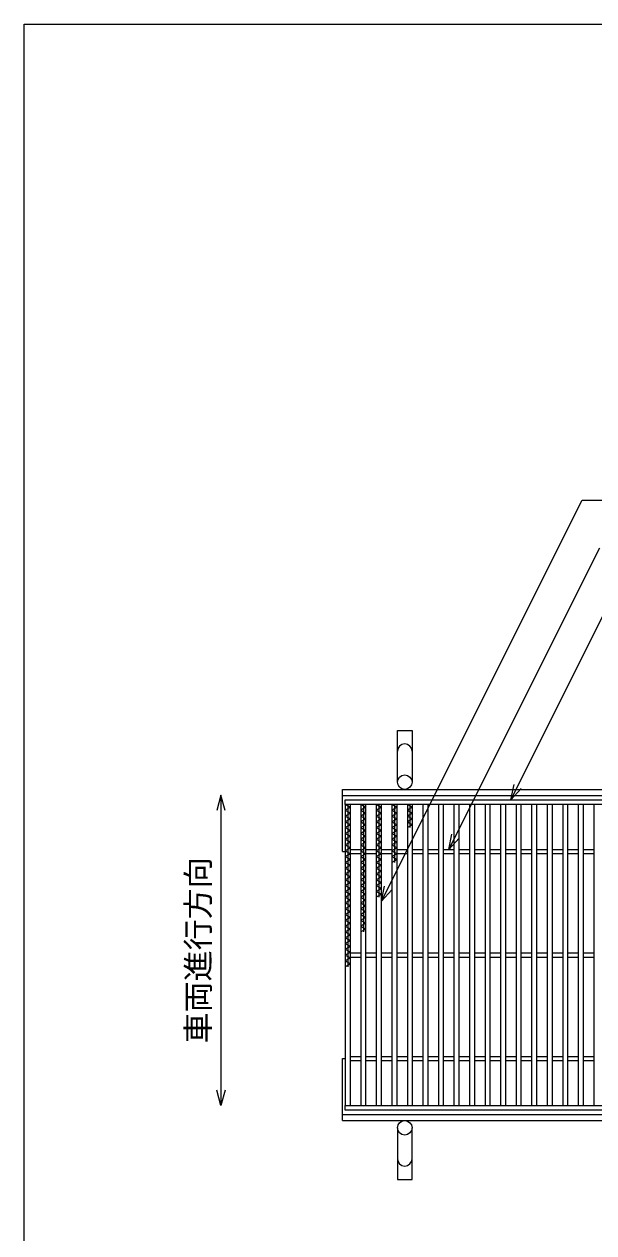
# Model space of a CAD drawing. Units: millimetres, scale not verified. Extents: x -1820 to 1731, y -1282 to 1054.
# Drawn here: x -1729 to -1179, y -114 to 1054 of the extents above; entities that cross this region are included whole.
import ezdxf
from ezdxf.enums import TextEntityAlignment as Align

# ---------------------------------------------------------------- set-up
doc = ezdxf.new("R2010")
doc.units = ezdxf.units.MM
doc.header["$LTSCALE"] = 10
for name, color, linetype, lineweight in [('0_2', 150, 'Continuous', 25), ('16', 3, 'Continuous', 25), ('19', 6, 'Continuous', 25), ('22', 4, 'Continuous', 25)]:
    doc.layers.add(name, color=color, linetype=linetype, lineweight=lineweight)
doc.styles.add('ベクトル', font='')
doc.styles.get('ベクトル').set_extended_font_data('ベクトル')

msp = doc.modelspace()

# ---------------------------------------------------------------- linework, layer by layer
at = {"layer": '0_2'}
for p, q in [((-1729, -1146.5), (-1729, 1053.5)), ((-1729, 1053.5), (1731, 1053.5))]:
    msp.add_line(p, q, dxfattribs=at)
at = {"layer": '16'}
for p, q in [((-1419, 304), (-424, 304)), ((-1419, 299.5), (-1419, 304)), ((-424, 299.5), (-1419, 299.5)), ((-1419, 299.5), (-1419, 8.5)), ((-1414, 299.5), (-1419, 299.5)), ((-1419, 299.5), (-1414, 296.7)), ((-1414, 296.7), (-1419, 293.9)), ((-1419, 293.9), (-1414, 291.1)), ((-1416.5, 299.5), (-1416.5, 142.7)), ((-1414, 8.5), (-1414, 299.5)), ((-1404, 299.5), (-1404, 8.5)), ((-1399, 299.5), (-1404, 299.5)), ((-1404, 299.5), (-1399, 296.7)), ((-1399, 296.7), (-1404, 293.9)), ((-1404, 293.9), (-1399, 291.1)), ((-1401.5, 299.5), (-1401.5, 176.3)), ((-1399, 8.5), (-1399, 299.5)), ((-1389, 299.5), (-1389, 8.5)), ((-1384, 299.5), (-1389, 299.5)), ((-1389, 299.5), (-1384, 296.7)), ((-1384, 296.7), (-1389, 293.9)), ((-1389, 293.9), (-1384, 291.1)), ((-1386.5, 299.5), (-1386.5, 209.9)), ((-1384, 8.5), (-1384, 299.5)), ((-1374, 299.5), (-1374, 8.5)), ((-1369, 299.5), (-1374, 299.5)), ((-1374, 299.5), (-1369, 296.7)), ((-1369, 296.7), (-1374, 293.9)), ((-1374, 293.9), (-1369, 291.1)), ((-1371.5, 299.5), (-1371.5, 243.5)), ((-1369, 8.5), (-1369, 299.5)), ((-1359, 299.5), (-1359, 8.5)), ((-1354, 299.5), (-1359, 299.5)), ((-1359, 299.5), (-1354, 296.7)), ((-1354, 296.7), (-1359, 293.9)), ((-1359, 293.9), (-1354, 291.1)), ((-1356.5, 299.5), (-1356.5, 277.1)), ((-1354, 8.5), (-1354, 299.5)), ((-1344, 299.5), (-1344, 8.5)), ((-1339, 299.5), (-1344, 299.5)), ((-1339, 8.5), (-1339, 299.5)), ((-1329, 299.5), (-1329, 8.5)), ((-1324, 299.5), (-1329, 299.5)), ((-1324, 8.5), (-1324, 299.5)), ((-1314, 299.5), (-1314, 8.5)), ((-1309, 299.5), (-1314, 299.5)), ((-1309, 8.5), (-1309, 299.5)), ((-1299, 299.5), (-1299, 8.5)), ((-1294, 299.5), (-1299, 299.5)), ((-1294, 8.5), (-1294, 299.5)), ((-1284, 299.5), (-1284, 8.5)), ((-1279, 299.5), (-1284, 299.5)), ((-1279, 8.5), (-1279, 299.5)), ((-1269, 299.5), (-1269, 8.5)), ((-1264, 299.5), (-1269, 299.5)), ((-1264, 8.5), (-1264, 299.5)), ((-1254, 299.5), (-1254, 8.5)), ((-1249, 299.5), (-1254, 299.5)), ((-1249, 8.5), (-1249, 299.5)), ((-1239, 299.5), (-1239, 8.5)), ((-1234, 299.5), (-1239, 299.5)), ((-1234, 8.5), (-1234, 299.5)), ((-1224, 299.5), (-1224, 8.5)), ((-1219, 299.5), (-1224, 299.5)), ((-1219, 8.5), (-1219, 299.5)), ((-1209, 299.5), (-1209, 8.5)), ((-1204, 299.5), (-1209, 299.5)), ((-1204, 8.5), (-1204, 299.5)), ((-1194, 299.5), (-1194, 8.5)), ((-1189, 299.5), (-1194, 299.5)), ((-1189, 8.5), (-1189, 299.5)), ((-1179, 299.5), (-1179, 8.5)), ((-1174, 299.5), (-1179, 299.5)), ((-1414, 291.1), (-1419, 288.3)), ((-1419, 288.3), (-1414, 285.5)), ((-1414, 285.5), (-1419, 282.7)), ((-1419, 282.7), (-1414, 279.9)), ((-1399, 291.1), (-1404, 288.3)), ((-1404, 288.3), (-1399, 285.5)), ((-1399, 285.5), (-1404, 282.7)), ((-1404, 282.7), (-1399, 279.9)), ((-1384, 291.1), (-1389, 288.3)), ((-1389, 288.3), (-1384, 285.5)), ((-1384, 285.5), (-1389, 282.7)), ((-1389, 282.7), (-1384, 279.9)), ((-1369, 291.1), (-1374, 288.3)), ((-1374, 288.3), (-1369, 285.5)), ((-1369, 285.5), (-1374, 282.7)), ((-1374, 282.7), (-1369, 279.9)), ((-1354, 291.1), (-1359, 288.3)), ((-1359, 288.3), (-1354, 285.5)), ((-1354, 285.5), (-1359, 282.7)), ((-1359, 282.7), (-1354, 279.9)), ((-1414, 279.9), (-1419, 277.1)), ((-1419, 277.1), (-1414, 274.3)), ((-1414, 274.3), (-1419, 271.5)), ((-1419, 271.5), (-1414, 268.7)), ((-1414, 268.7), (-1419, 265.9)), ((-1399, 279.9), (-1404, 277.1)), ((-1404, 277.1), (-1399, 274.3)), ((-1399, 274.3), (-1404, 271.5)), ((-1404, 271.5), (-1399, 268.7)), ((-1399, 268.7), (-1404, 265.9)), ((-1384, 279.9), (-1389, 277.1)), ((-1389, 277.1), (-1384, 274.3)), ((-1384, 274.3), (-1389, 271.5)), ((-1389, 271.5), (-1384, 268.7)), ((-1384, 268.7), (-1389, 265.9)), ((-1369, 279.9), (-1374, 277.1)), ((-1374, 277.1), (-1369, 274.3)), ((-1369, 274.3), (-1374, 271.5)), ((-1374, 271.5), (-1369, 268.7)), ((-1369, 268.7), (-1374, 265.9)), ((-1354, 279.9), (-1359, 277.1)), ((-1419, 265.9), (-1414, 263.1)), ((-1414, 263.1), (-1419, 260.3)), ((-1419, 260.3), (-1414, 257.5)), ((-1414, 257.5), (-1419, 254.7)), ((-1404, 265.9), (-1399, 263.1)), ((-1399, 263.1), (-1404, 260.3)), ((-1404, 260.3), (-1399, 257.5)), ((-1399, 257.5), (-1404, 254.7)), ((-1389, 265.9), (-1384, 263.1)), ((-1384, 263.1), (-1389, 260.3)), ((-1389, 260.3), (-1384, 257.5)), ((-1384, 257.5), (-1389, 254.7)), ((-1374, 265.9), (-1369, 263.1)), ((-1369, 263.1), (-1374, 260.3)), ((-1374, 260.3), (-1369, 257.5)), ((-1369, 257.5), (-1374, 254.7)), ((-1419, 254.7), (-1414, 251.9)), ((-1414, 251.9), (-1419, 249.1)), ((-1419, 249.1), (-1414, 246.3)), ((-1414, 246.3), (-1419, 243.5)), ((-1414, 256), (-1404, 256)), ((-1414, 252), (-1404, 252)), ((-1404, 254.7), (-1399, 251.9)), ((-1399, 251.9), (-1404, 249.1)), ((-1404, 249.1), (-1399, 246.3)), ((-1399, 246.3), (-1404, 243.5)), ((-1399, 256), (-1389, 256)), ((-1399, 252), (-1389, 252)), ((-1389, 254.7), (-1384, 251.9)), ((-1384, 251.9), (-1389, 249.1)), ((-1389, 249.1), (-1384, 246.3)), ((-1384, 246.3), (-1389, 243.5)), ((-1384, 256), (-1374, 256)), ((-1384, 252), (-1374, 252)), ((-1374, 254.7), (-1369, 251.9)), ((-1369, 251.9), (-1374, 249.1)), ((-1374, 249.1), (-1369, 246.3)), ((-1369, 246.3), (-1374, 243.5)), ((-1369, 256), (-1359, 256)), ((-1369, 252), (-1359, 252)), ((-1354, 256), (-1344, 256)), ((-1354, 252), (-1344, 252)), ((-1339, 256), (-1329, 256)), ((-1339, 252), (-1329, 252)), ((-1324, 256), (-1314, 256)), ((-1324, 252), (-1314, 252)), ((-1309, 256), (-1299, 256)), ((-1309, 252), (-1299, 252)), ((-1294, 256), (-1284, 256)), ((-1294, 252), (-1284, 252)), ((-1279, 256), (-1269, 256)), ((-1279, 252), (-1269, 252)), ((-1264, 256), (-1254, 256)), ((-1264, 252), (-1254, 252)), ((-1249, 256), (-1239, 256)), ((-1249, 252), (-1239, 252)), ((-1234, 256), (-1224, 256)), ((-1234, 252), (-1224, 252)), ((-1219, 256), (-1209, 256)), ((-1219, 252), (-1209, 252)), ((-1204, 256), (-1194, 256)), ((-1204, 252), (-1194, 252)), ((-1189, 256), (-1179, 256)), ((-1189, 252), (-1179, 252)), ((-1419, 243.5), (-1414, 240.7)), ((-1414, 240.7), (-1419, 237.9)), ((-1419, 237.9), (-1414, 235.1)), ((-1414, 235.1), (-1419, 232.3)), ((-1404, 243.5), (-1399, 240.7)), ((-1399, 240.7), (-1404, 237.9)), ((-1404, 237.9), (-1399, 235.1)), ((-1399, 235.1), (-1404, 232.3)), ((-1389, 243.5), (-1384, 240.7)), ((-1384, 240.7), (-1389, 237.9)), ((-1389, 237.9), (-1384, 235.1)), ((-1384, 235.1), (-1389, 232.3)), ((-1419, 232.3), (-1414, 229.5)), ((-1414, 229.5), (-1419, 226.7)), ((-1419, 226.7), (-1414, 223.9)), ((-1414, 223.9), (-1419, 221.1)), ((-1404, 232.3), (-1399, 229.5)), ((-1399, 229.5), (-1404, 226.7)), ((-1404, 226.7), (-1399, 223.9)), ((-1399, 223.9), (-1404, 221.1)), ((-1389, 232.3), (-1384, 229.5)), ((-1384, 229.5), (-1389, 226.7)), ((-1389, 226.7), (-1384, 223.9)), ((-1384, 223.9), (-1389, 221.1)), ((-1419, 221.1), (-1414, 218.3)), ((-1414, 218.3), (-1419, 215.5)), ((-1419, 215.5), (-1414, 212.7)), ((-1414, 212.7), (-1419, 209.9)), ((-1404, 221.1), (-1399, 218.3)), ((-1399, 218.3), (-1404, 215.5)), ((-1404, 215.5), (-1399, 212.7)), ((-1399, 212.7), (-1404, 209.9)), ((-1389, 221.1), (-1384, 218.3)), ((-1384, 218.3), (-1389, 215.5)), ((-1389, 215.5), (-1384, 212.7)), ((-1384, 212.7), (-1389, 209.9)), ((-1419, 209.9), (-1414, 207.1)), ((-1414, 207.1), (-1419, 204.3)), ((-1419, 204.3), (-1414, 201.5)), ((-1414, 201.5), (-1419, 198.7)), ((-1419, 198.7), (-1414, 195.9)), ((-1404, 209.9), (-1399, 207.1)), ((-1399, 207.1), (-1404, 204.3)), ((-1404, 204.3), (-1399, 201.5)), ((-1399, 201.5), (-1404, 198.7)), ((-1404, 198.7), (-1399, 195.9)), ((-1414, 195.9), (-1419, 193.1)), ((-1419, 193.1), (-1414, 190.3)), ((-1414, 190.3), (-1419, 187.5)), ((-1419, 187.5), (-1414, 184.7)), ((-1399, 195.9), (-1404, 193.1)), ((-1404, 193.1), (-1399, 190.3)), ((-1399, 190.3), (-1404, 187.5)), ((-1404, 187.5), (-1399, 184.7)), ((-1414, 184.7), (-1419, 181.9)), ((-1419, 181.9), (-1414, 179.1)), ((-1414, 179.1), (-1419, 176.3)), ((-1419, 176.3), (-1414, 173.5)), ((-1399, 184.7), (-1404, 181.9)), ((-1404, 181.9), (-1399, 179.1)), ((-1399, 179.1), (-1404, 176.3)), ((-1414, 173.5), (-1419, 170.7)), ((-1419, 170.7), (-1414, 167.9)), ((-1414, 167.9), (-1419, 165.1)), ((-1419, 165.1), (-1414, 162.3)), ((-1414, 162.3), (-1419, 159.5)), ((-1419, 159.5), (-1414, 156.7)), ((-1414, 156.7), (-1419, 153.9)), ((-1419, 153.9), (-1414, 151.1)), ((-1414, 156), (-1404, 156)), ((-1414, 152), (-1404, 152)), ((-1399, 156), (-1389, 156)), ((-1399, 152), (-1389, 152)), ((-1384, 156), (-1374, 156)), ((-1384, 152), (-1374, 152)), ((-1369, 156), (-1359, 156)), ((-1369, 152), (-1359, 152)), ((-1354, 156), (-1344, 156)), ((-1354, 152), (-1344, 152)), ((-1339, 156), (-1329, 156)), ((-1339, 152), (-1329, 152)), ((-1324, 156), (-1314, 156)), ((-1324, 152), (-1314, 152)), ((-1309, 156), (-1299, 156)), ((-1309, 152), (-1299, 152)), ((-1294, 156), (-1284, 156)), ((-1294, 152), (-1284, 152)), ((-1279, 156), (-1269, 156)), ((-1279, 152), (-1269, 152)), ((-1264, 156), (-1254, 156)), ((-1264, 152), (-1254, 152)), ((-1249, 156), (-1239, 156)), ((-1249, 152), (-1239, 152)), ((-1234, 156), (-1224, 156)), ((-1234, 152), (-1224, 152)), ((-1219, 156), (-1209, 156)), ((-1219, 152), (-1209, 152)), ((-1204, 156), (-1194, 156)), ((-1204, 152), (-1194, 152)), ((-1189, 156), (-1179, 156)), ((-1189, 152), (-1179, 152)), ((-1414, 151.1), (-1419, 148.3)), ((-1419, 148.3), (-1414, 145.5)), ((-1414, 145.5), (-1419, 142.7)), ((-1414, 56), (-1404, 56)), ((-1414, 52), (-1404, 52)), ((-1399, 56), (-1389, 56)), ((-1399, 52), (-1389, 52)), ((-1384, 56), (-1374, 56)), ((-1384, 52), (-1374, 52)), ((-1369, 56), (-1359, 56)), ((-1369, 52), (-1359, 52)), ((-1354, 56), (-1344, 56)), ((-1354, 52), (-1344, 52)), ((-1339, 56), (-1329, 56)), ((-1339, 52), (-1329, 52)), ((-1324, 56), (-1314, 56)), ((-1324, 52), (-1314, 52)), ((-1309, 56), (-1299, 56)), ((-1309, 52), (-1299, 52)), ((-1294, 56), (-1284, 56)), ((-1294, 52), (-1284, 52)), ((-1279, 56), (-1269, 56)), ((-1279, 52), (-1269, 52)), ((-1264, 56), (-1254, 56)), ((-1264, 52), (-1254, 52)), ((-1249, 56), (-1239, 56)), ((-1249, 52), (-1239, 52)), ((-1234, 56), (-1224, 56)), ((-1234, 52), (-1224, 52)), ((-1219, 56), (-1209, 56)), ((-1219, 52), (-1209, 52)), ((-1204, 56), (-1194, 56)), ((-1204, 52), (-1194, 52)), ((-1189, 56), (-1179, 56)), ((-1189, 52), (-1179, 52)), ((-1419, 8.5), (-424, 8.5)), ((-1419, 4), (-1419, 8.5)), ((-1419, 8.5), (-1414, 8.5)), ((-424, 4), (-1419, 4)), ((-1404, 8.5), (-1399, 8.5)), ((-1389, 8.5), (-1384, 8.5)), ((-1374, 8.5), (-1369, 8.5)), ((-1359, 8.5), (-1354, 8.5)), ((-1344, 8.5), (-1339, 8.5)), ((-1329, 8.5), (-1324, 8.5)), ((-1314, 8.5), (-1309, 8.5)), ((-1299, 8.5), (-1294, 8.5)), ((-1284, 8.5), (-1279, 8.5)), ((-1269, 8.5), (-1264, 8.5)), ((-1254, 8.5), (-1249, 8.5)), ((-1239, 8.5), (-1234, 8.5)), ((-1224, 8.5), (-1219, 8.5)), ((-1209, 8.5), (-1204, 8.5)), ((-1194, 8.5), (-1189, 8.5)), ((-1179, 8.5), (-1174, 8.5))]:
    msp.add_line(p, q, dxfattribs=at)
at = {"layer": '19'}
for p, q in [((-1368.5, 321), (-1368.5, 371)), ((-1368.5, 371), (-1354.5, 371)), ((-1354.5, 371), (-1354.5, 321)), ((-1421.5, 314), (-421.5, 314)), ((-1421.5, 254), (-1421.5, 314)), ((-1421.5, 308), (-421.5, 308)), ((-1421.5, 254), (-1419, 254)), ((-1421.5, -6), (-1421.5, 54)), ((-1421.5, 54), (-1419, 54)), ((-1421.5, 0), (-421.5, 0)), ((-1421.5, -6), (-421.5, -6)), ((-1368.5, -13), (-1368.5, -63)), ((-1354.5, -63), (-1354.5, -13)), ((-1368.5, -63), (-1354.5, -63))]:
    msp.add_line(p, q, dxfattribs=at)
for centre in [(-1361.5, 321), (-1361.5, -13)]:
    msp.add_circle(centre, 7, dxfattribs=at)
for centre, start, end in [((-1361.5, 351), 0, 180), ((-1361.5, -43), 180, 0)]:
    msp.add_arc(centre, 7, start, end, dxfattribs=at)
at = {"layer": '22'}
for p, q in [((-1384, 206), (-1190.2, 593.5)), ((-1190.2, 593.5), (-730.2, 593.5)), ((-1319, 256), (-1173.2, 547.5)), ((-1259, 304), (-1161.2, 499.5)), ((-1259, 304), (-1256, 318.6)), ((-1539, 308.5), (-1543, 293.5)), ((-1535, 293.5), (-1539, 308.5)), ((-1539, 308.5), (-1539, 8.5)), ((-1259, 304), (-1249, 315)), ((-1319, 256), (-1316, 270.6)), ((-1319, 256), (-1309, 267)), ((-1384, 206), (-1381, 220.6)), ((-1384, 206), (-1374, 217)), ((-1539, 8.5), (-1543, 23.5)), ((-1535, 23.5), (-1539, 8.5))]:
    msp.add_line(p, q, dxfattribs=at)

# ---------------------------------------------------------------- texts
at = {"layer": '22', "color": 2, "style": 'ベクトル'}
msp.add_text('車両進行方向', height=21.99, rotation=90, dxfattribs=at).set_placement((-1561, 68.5), align=Align.MIDDLE_LEFT)

doc.saveas('drawing.dxf')
